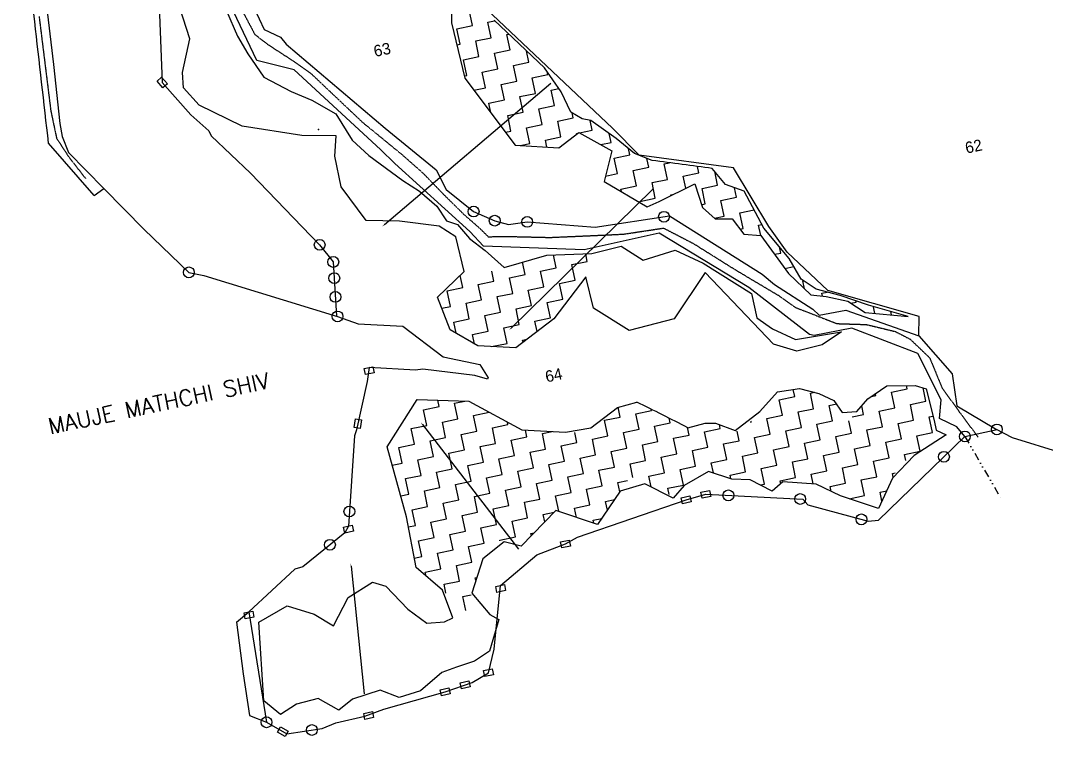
# Model space of a CAD drawing. Header units: metres. Extents: x 353726 to 355880, y 1748954 to 1750743.
# Drawn here: x 354717 to 355385, y 1748954 to 1749420 of the extents above; entities that cross this region are included whole.
import ezdxf
from ezdxf.enums import TextEntityAlignment as Align

# ---------------------------------------------------------------- set-up
doc = ezdxf.new("R2010")
doc.units = ezdxf.units.M
doc.header["$MEASUREMENT"] = 0
doc.linetypes.add('DASHED', pattern=[0.75, 0.5, -0.25])
doc.linetypes.add('DIVIDE', pattern=[1.25, 0.5, -0.25, 0, -0.25, 0, -0.25])
for name, color, linetype in [('OFF', 1, 'Continuous'), ('OTHERS', 1, 'Continuous'), ('POLY_HATCH', 12, 'Continuous'), ('POLY_PARCEL', 6, 'Continuous'), ('POLY_ROAD', 30, 'Continuous'), ('SYM_ARROW', 1, 'Continuous'), ('TEXT_MAPOUT', 7, 'Continuous'), ('TEXT_PARCEL', 7, 'Continuous'), ('V_BOUND_LINE', 7, 'Continuous'), ('V_DIVIDE_LINE', 7, 'DIVIDE')]:
    doc.layers.add(name, color=color, linetype=linetype)
doc.styles.add('kruti dev 050', font='')
doc.styles.get("Standard").update_dxf_attribs({"font": 'simplex.shx'})
doc.styles.get('kruti dev 050').set_extended_font_data('Kruti Dev 050')

msp = doc.modelspace()

# ---------------------------------------------------------------- linework, layer by layer
for points in [[(354809.28, 1749382.78), (354813.11, 1749378.47), (354810.12, 1749375.83), (354806.3, 1749380.14)], [(354941.1, 1749193.1), (354946.74, 1749194.29), (354947.56, 1749190.39), (354941.92, 1749189.2)], [(354934.54, 1749154.78), (354935.4, 1749160.48), (354939.34, 1749159.89), (354938.49, 1749154.19)], [(355147.32, 1749109.06), (355152.96, 1749110.25), (355153.79, 1749106.35), (355148.15, 1749105.16)], [(355160.07, 1749112.7), (355165.71, 1749113.9), (355166.54, 1749109.99), (355160.9, 1749108.8)], [(354927.62, 1749089.96), (354933.26, 1749091.15), (354934.08, 1749087.25), (354928.44, 1749086.06)], [(355068.76, 1749080.39), (355074.4, 1749081.59), (355075.23, 1749077.68), (355069.59, 1749076.49)], [(355026.61, 1749051.34), (355032.25, 1749052.53), (355033.07, 1749048.63), (355027.43, 1749047.44)], [(354862.88, 1749034.15), (354868.52, 1749035.35), (354869.35, 1749031.44), (354863.71, 1749030.25)], [(355018.77, 1748996.59), (355024.41, 1748997.78), (355025.24, 1748993.88), (355019.6, 1748992.69)], [(355003.5, 1748988.71), (355009.14, 1748989.9), (355009.97, 1748986), (355004.33, 1748984.8)], [(354990.52, 1748984.12), (354996.16, 1748985.31), (354996.98, 1748981.41), (354991.34, 1748980.22)], [(354940.75, 1748968.78), (354946.39, 1748969.97), (354947.22, 1748966.07), (354941.58, 1748964.88)], [(354886.58, 1748960.08), (354891.57, 1748957.2), (354889.58, 1748953.74), (354884.59, 1748956.62)]]:
    msp.add_lwpolyline(points, close=True)
for centre in [(355012.24, 1749295.32), (355136.09, 1749291.92), (355025.98, 1749289.37), (355047.1, 1749288.6), (354912.1, 1749273.66), (354920.98, 1749262.5), (354827.01, 1749255.74), (354921.62, 1749251.97), (354922.36, 1749239.77), (354923.72, 1749227.07), (355352.65, 1749153.54), (355331.85, 1749148.96), (355318.2, 1749135.72), (355177.99, 1749110.61), (355224.69, 1749108.27), (354931.43, 1749100.14), (355264.53, 1749095.02), (354918.8, 1749078.47), (354877.55, 1748962.97), (354907.02, 1748957.96)]:
    msp.add_circle(centre, 3.52)
at = {"layer": 'OFF'}
for p, q in [((354765.36, 1749305.85), (354771.78, 1749310.27)), ((355331.85, 1749148.96), (355352.91, 1749153.41)), ((354857.94, 1749028.18), (354866.03, 1749034.82)), ((354866.46, 1748967.31), (354877.55, 1748962.97))]:
    msp.add_line(p, q, dxfattribs=at)
at = {"layer": 'OTHERS', "linetype": 'DASHED', "ltscale": 0.5}
for p, q in [((354729.58, 1749422.27), (354737.19, 1749360.89)), ((354860.9, 1749427.59), (354869.96, 1749410.48)), ((354869.96, 1749410.48), (354878.3, 1749404.09)), ((354878.3, 1749404.09), (354894.52, 1749393.54)), ((354894.52, 1749393.54), (354906.39, 1749385.18)), ((354906.39, 1749385.18), (354939.91, 1749353.44)), ((354737.19, 1749360.89), (354740.97, 1749343)), ((354939.91, 1749353.44), (354965.39, 1749332.61)), ((354740.97, 1749343), (354748.88, 1749330.87)), ((354748.88, 1749330.87), (354759.88, 1749316.73)), ((354965.39, 1749332.61), (354979.24, 1749320.39)), ((354979.24, 1749320.39), (354992.66, 1749306.53)), ((354992.66, 1749306.53), (355005.93, 1749293.42)), ((355005.93, 1749293.42), (355015.94, 1749284.66)), ((355015.94, 1749284.66), (355021.81, 1749278.92)), ((355109.85, 1749280.62), (355135.84, 1749284.55)), ((355135.84, 1749284.55), (355155.48, 1749274.34)), ((355021.81, 1749278.92), (355033.82, 1749279.12)), ((355033.82, 1749279.12), (355061.94, 1749278.46)), ((355061.94, 1749278.46), (355090.99, 1749279.74)), ((355090.99, 1749279.74), (355109.85, 1749280.62)), ((355155.48, 1749274.34), (355182.35, 1749257.5)), ((355182.35, 1749257.5), (355211.25, 1749240.31)), ((355211.25, 1749240.31), (355221.76, 1749232.83)), ((355221.76, 1749232.83), (355248.61, 1749222.4)), ((355248.61, 1749222.4), (355267.78, 1749221.79)), ((355267.78, 1749221.79), (355286.62, 1749217.23)), ((355286.62, 1749217.23), (355296.22, 1749212.27)), ((355296.22, 1749212.27), (355308.88, 1749200.19)), ((355308.88, 1749200.19), (355316.92, 1749180.76)), ((355316.92, 1749180.76), (355327.98, 1749165.24)), ((355327.98, 1749165.24), (355340.46, 1749148.46))]:
    msp.add_line(p, q, dxfattribs=at)
at = {"layer": 'POLY_HATCH'}
for p, q in [((354827.54, 1749407.61), (354814.71, 1749447.96)), ((354997.94, 1749437.52), (354997.79, 1749418.01)), ((354851.56, 1749425.98), (354858.63, 1749409.53)), ((354997.79, 1749418.01), (355006.59, 1749382.12)), ((355058.43, 1749388.73), (355025.57, 1749419.75)), ((354858.63, 1749409.53), (354865.37, 1749398.03)), ((354822.81, 1749385.8), (354827.54, 1749407.61)), ((354865.37, 1749398.03), (354875.83, 1749382.65)), ((355069.28, 1749373.28), (355058.43, 1749388.73)), ((354823.46, 1749375.89), (354822.81, 1749385.8)), ((354875.83, 1749382.65), (354893.57, 1749373.48)), ((355006.59, 1749382.12), (355039.2, 1749338.58)), ((354833.79, 1749364.43), (354823.46, 1749375.89)), ((354893.57, 1749373.48), (354907.01, 1749367.71)), ((355075.59, 1749360.02), (355069.28, 1749373.28)), ((354861.78, 1749350.97), (354833.79, 1749364.43)), ((354907.01, 1749367.71), (354922.54, 1749358.79)), ((354922.54, 1749358.79), (354933.34, 1749341.69)), ((355082.93, 1749355.73), (355075.59, 1749360.02)), ((355088.44, 1749354.56), (355082.93, 1749355.73)), ((354900.44, 1749344.78), (354861.78, 1749350.97)), ((355104.94, 1749342.86), (355088.44, 1749354.56)), ((354922.78, 1749344.48), (354900.44, 1749344.78)), ((354921.95, 1749331.38), (354922.78, 1749344.48)), ((354933.34, 1749341.69), (354944.06, 1749331.75)), ((355067.64, 1749336.67), (355080.75, 1749346.75)), ((355080.75, 1749346.75), (355102.16, 1749334.83)), ((355116.93, 1749333.13), (355104.94, 1749342.86)), ((355039.2, 1749338.58), (355067.64, 1749336.67)), ((355102.16, 1749334.83), (355097.22, 1749314.91)), ((354926.16, 1749311.46), (354921.95, 1749331.38)), ((354944.06, 1749331.75), (354966.15, 1749315.61)), ((355128.42, 1749328.55), (355116.93, 1749333.13)), ((355176.15, 1749312.93), (355167.52, 1749323.37)), ((354966.15, 1749315.61), (354976.98, 1749308.56)), ((355097.22, 1749314.91), (355125.12, 1749298.28)), ((354942.39, 1749289.44), (354926.16, 1749311.46)), ((354976.98, 1749308.56), (354988.38, 1749298.77)), ((355132.92, 1749301.75), (355156.07, 1749313.34)), ((355156.07, 1749313.34), (355161.15, 1749297.97)), ((355188.2, 1749308.47), (355176.15, 1749312.93)), ((355200.96, 1749284.59), (355188.2, 1749308.47)), ((355125.12, 1749298.28), (355132.92, 1749301.75)), ((354988.38, 1749298.77), (354994.69, 1749289.34)), ((355161.15, 1749297.97), (355169.41, 1749290.58)), ((354964.04, 1749288.99), (354942.39, 1749289.44)), ((354989.86, 1749285.83), (354964.04, 1749288.99)), ((354994.69, 1749289.34), (355001.84, 1749286.93)), ((355169.41, 1749290.58), (355180.41, 1749290.47)), ((355180.41, 1749290.47), (355188, 1749280.51)), ((355000.68, 1749278.79), (354989.86, 1749285.83)), ((355001.84, 1749286.93), (355009.52, 1749277.78)), ((355217.52, 1749264.82), (355200.96, 1749284.59)), ((355006.16, 1749256.26), (355000.68, 1749278.79)), ((355009.52, 1749277.78), (355019.8, 1749269.91)), ((355188, 1749280.51), (355199.12, 1749279.81)), ((355199.12, 1749279.81), (355217.16, 1749255)), ((355019.8, 1749269.91), (355032.19, 1749258.89)), ((355059.95, 1749266.91), (355089.17, 1749268.05)), ((355089.17, 1749268.05), (355108.28, 1749272.81)), ((355108.28, 1749272.81), (355122.44, 1749263.6)), ((355122.44, 1749263.6), (355143.32, 1749270.16)), ((355143.32, 1749270.16), (355161.61, 1749261.82)), ((355032.19, 1749258.89), (355059.95, 1749266.91)), ((355161.61, 1749261.82), (355193.11, 1749241.92)), ((355225.27, 1749251.24), (355217.52, 1749264.82)), ((354988.83, 1749239.68), (355006.16, 1749256.26)), ((355162.92, 1749255.64), (355142.69, 1749225.53)), ((355207.25, 1749209.03), (355162.92, 1749255.64)), ((355217.16, 1749255), (355231.69, 1749241.03)), ((355085.19, 1749252.86), (355064.39, 1749225.5)), ((355090.23, 1749232.39), (355085.19, 1749252.86)), ((355235.16, 1749244.8), (355225.27, 1749251.24)), ((355193.11, 1749241.92), (355196.45, 1749226.12)), ((355250.64, 1749240.77), (355235.16, 1749244.8)), ((354996.91, 1749218.42), (354988.83, 1749239.68)), ((355231.69, 1749241.03), (355241.64, 1749240.08)), ((355241.64, 1749240.08), (355255.71, 1749236.97)), ((355269.07, 1749234.31), (355250.64, 1749240.77)), ((355255.71, 1749236.97), (355267.02, 1749229.61)), ((355113.41, 1749217.91), (355090.23, 1749232.39)), ((355267.02, 1749229.61), (355295, 1749227)), ((355295, 1749227), (355269.07, 1749234.31)), ((355064.39, 1749225.5), (355039.63, 1749206.64)), ((355142.69, 1749225.53), (355113.41, 1749217.91)), ((355196.45, 1749226.12), (355206.59, 1749218.94)), ((355014.94, 1749207.88), (354996.91, 1749218.42)), ((355206.59, 1749218.94), (355221.69, 1749212.08)), ((355221.69, 1749212.08), (355251.56, 1749216.95)), ((355251.56, 1749216.95), (355238.96, 1749208.55)), ((355039.63, 1749206.64), (355014.94, 1749207.88)), ((355222.6, 1749204.37), (355207.25, 1749209.03)), ((355238.96, 1749208.55), (355222.6, 1749204.37)), ((355268.76, 1749173.35), (355281.07, 1749181.89)), ((355281.07, 1749181.89), (355299.59, 1749182.09)), ((355299.59, 1749182.09), (355306.74, 1749179.89)), ((355198.45, 1749165.18), (355209.86, 1749177.97)), ((355209.86, 1749177.97), (355224.22, 1749180.27)), ((355224.22, 1749180.27), (355236.8, 1749176.99)), ((355236.8, 1749176.99), (355246.68, 1749172.4)), ((355306.74, 1749179.89), (355311.8, 1749159.45)), ((354956.02, 1749142.16), (354975.5, 1749172.98)), ((354975.5, 1749172.98), (355009.14, 1749171.93)), ((355009.14, 1749171.93), (355043.54, 1749153.23)), ((355088.55, 1749154.58), (355105.8, 1749167.86)), ((355105.8, 1749167.86), (355118.44, 1749171.27)), ((355246.68, 1749172.4), (355252.04, 1749164.63)), ((355261.58, 1749165.16), (355268.76, 1749173.35)), ((355182.48, 1749152.9), (355198.45, 1749165.18)), ((355252.04, 1749164.63), (355261.58, 1749165.16)), ((355072.05, 1749151.83), (355088.55, 1749154.58)), ((355151.68, 1749154.56), (355162.9, 1749157.67)), ((355162.9, 1749157.67), (355169.6, 1749157.6)), ((355169.6, 1749157.6), (355182.48, 1749152.9)), ((355311.8, 1749159.45), (355313.15, 1749153.05)), ((355043.54, 1749153.23), (355072.05, 1749151.83)), ((355319.73, 1749150), (355298.79, 1749136.67)), ((355313.15, 1749153.05), (355319.73, 1749150)), ((354968.61, 1749096.6), (354956.02, 1749142.16)), ((355298.79, 1749136.67), (355284.83, 1749121.85)), ((355165.09, 1749126.23), (355149.23, 1749116.95)), ((355180.25, 1749121.27), (355165.09, 1749126.23)), ((355192.22, 1749120.84), (355180.25, 1749121.27)), ((355284.83, 1749121.85), (355275.64, 1749102.11)), ((355123.71, 1749118.23), (355107.65, 1749113.36)), ((355142.05, 1749108.75), (355123.71, 1749118.23)), ((355149.23, 1749116.95), (355142.05, 1749108.75)), ((355206.41, 1749113.45), (355192.22, 1749120.84)), ((355213.33, 1749119.36), (355206.41, 1749113.45)), ((355235.14, 1749118.03), (355213.33, 1749119.36)), ((355250.9, 1749110.23), (355235.14, 1749118.03)), ((355107.65, 1749113.36), (355092.92, 1749091.7)), ((355275.64, 1749102.11), (355250.9, 1749110.23)), ((354974.8, 1749063.78), (354968.61, 1749096.6)), ((355065.75, 1749100.8), (355043.2, 1749077.49)), ((355092.92, 1749091.7), (355065.75, 1749100.8)), ((355032.19, 1749080.36), (355018.2, 1749069.24)), ((355043.2, 1749077.49), (355032.19, 1749080.36)), ((355018.2, 1749069.24), (355011.03, 1749046.96)), ((354992.06, 1749048.88), (354974.8, 1749063.78)), ((354930.69, 1749044.08), (354946.4, 1749054.08)), ((354946.4, 1749054.08), (354955.12, 1749051.47)), ((354955.12, 1749051.47), (354969.38, 1749036.68)), ((354998.8, 1749031.02), (354992.06, 1749048.88)), ((354921.19, 1749025.75), (354930.69, 1749044.08)), ((355011.03, 1749046.96), (355022.86, 1749033.13)), ((354872.43, 1749028.07), (354890.99, 1749038.66)), ((354890.99, 1749038.66), (354908.43, 1749033.44)), ((354969.38, 1749036.68), (354981.74, 1749027.42)), ((354875.82, 1748976.85), (354872.43, 1749028.07)), ((354908.43, 1749033.44), (354921.19, 1749025.75)), ((354981.74, 1749027.42), (354993.41, 1749028.4)), ((354993.41, 1749028.4), (354998.8, 1749031.02)), ((355028.74, 1749029.92), (355022.68, 1749009.36)), ((355022.86, 1749033.13), (355028.74, 1749029.92)), ((355022.68, 1749009.36), (355012.92, 1749002.85)), ((355012.92, 1749002.85), (355001.13, 1748998.87)), ((354991.48, 1748995.35), (354977.64, 1748983.52)), ((355001.13, 1748998.87), (354991.48, 1748995.35)), ((354951.56, 1748983.95), (354933.52, 1748977.92)), ((354963.72, 1748979.1), (354951.56, 1748983.95)), ((354977.64, 1748983.52), (354963.72, 1748979.1)), ((354886.6, 1748968), (354875.82, 1748976.85)), ((354897.08, 1748974.67), (354886.6, 1748968)), ((354911.15, 1748978.38), (354897.08, 1748974.67)), ((354924.62, 1748970.84), (354911.15, 1748978.38)), ((354933.52, 1748977.92), (354924.62, 1748970.84))]:
    msp.add_line(p, q, dxfattribs=at)
at = {"layer": 'POLY_HATCH', "linetype": 'Continuous'}
for p, q in [((355011.46, 1749416.43), (355009.32, 1749426.56)), ((355001.33, 1749414.29), (355011.46, 1749416.43)), ((355021.59, 1749418.57), (355025.87, 1749419.47)), ((355023.73, 1749408.44), (355021.59, 1749418.57)), ((355003.47, 1749404.16), (355001.33, 1749414.29)), ((355013.6, 1749406.3), (355023.73, 1749408.44)), ((355033.86, 1749410.58), (355035.03, 1749410.82)), ((355036, 1749400.45), (355033.86, 1749410.58)), ((355001.3, 1749403.7), (355003.47, 1749404.16)), ((355015.74, 1749396.17), (355013.6, 1749406.3)), ((355005.61, 1749394.03), (355015.74, 1749396.17)), ((355025.87, 1749398.31), (355036, 1749400.45)), ((355028.01, 1749388.18), (355025.87, 1749398.31)), ((355048.26, 1749392.46), (355046.72, 1749399.79)), ((355007.75, 1749383.9), (355005.61, 1749394.03)), ((355017.88, 1749386.04), (355028.01, 1749388.18)), ((355038.14, 1749390.32), (355048.26, 1749392.46)), ((355040.27, 1749380.19), (355038.14, 1749390.32)), ((355006.23, 1749383.58), (355007.75, 1749383.9)), ((355020.01, 1749375.91), (355017.88, 1749386.04)), ((355050.4, 1749382.33), (355060.53, 1749384.47)), ((355052.54, 1749372.2), (355050.4, 1749382.33)), ((355060.53, 1749384.47), (355060.15, 1749386.28)), ((355012.44, 1749374.31), (355020.01, 1749375.91)), ((355030.14, 1749378.05), (355040.27, 1749380.19)), ((355032.28, 1749367.92), (355030.14, 1749378.05)), ((355062.67, 1749374.34), (355067.79, 1749375.42)), ((355042.41, 1749370.06), (355052.54, 1749372.2)), ((355044.55, 1749359.93), (355042.41, 1749370.06)), ((355064.81, 1749364.21), (355062.67, 1749374.34)), ((355022.15, 1749365.78), (355032.28, 1749367.92)), ((355023.46, 1749359.59), (355022.15, 1749365.78)), ((355054.68, 1749362.07), (355064.81, 1749364.21)), ((355056.82, 1749351.94), (355054.68, 1749362.07)), ((355034.42, 1749357.79), (355044.55, 1749359.93)), ((355036.56, 1749347.66), (355034.42, 1749357.79)), ((355066.95, 1749354.08), (355077.08, 1749356.22)), ((355077.08, 1749356.22), (355076.38, 1749359.56)), ((355089.35, 1749348.23), (355088, 1749354.65)), ((355046.69, 1749349.8), (355056.82, 1749351.94)), ((355048.83, 1749339.67), (355046.69, 1749349.8)), ((355069.09, 1749343.95), (355066.95, 1749354.08)), ((355081.19, 1749346.5), (355089.35, 1749348.23)), ((355032.97, 1749346.9), (355036.56, 1749347.66)), ((355058.96, 1749341.81), (355069.09, 1749343.95)), ((355059.94, 1749337.19), (355058.96, 1749341.81)), ((355079.22, 1749346.09), (355080.13, 1749346.28)), ((355079.32, 1749345.65), (355079.22, 1749346.09)), ((355101.62, 1749340.24), (355100.39, 1749346.08)), ((355042.61, 1749338.35), (355048.83, 1749339.67)), ((355094.98, 1749338.83), (355101.62, 1749340.24)), ((355113.89, 1749332.24), (355113.04, 1749336.29)), ((355103.76, 1749330.11), (355113.89, 1749332.24)), ((355105.9, 1749319.98), (355103.76, 1749330.11)), ((355126.16, 1749324.25), (355124.96, 1749329.93)), ((355116.03, 1749322.11), (355126.16, 1749324.25)), ((355118.17, 1749311.99), (355116.03, 1749322.11)), ((355136.29, 1749326.39), (355139.64, 1749327.1)), ((355138.43, 1749316.26), (355136.29, 1749326.39)), ((355158.69, 1749320.54), (355157.81, 1749324.69)), ((355170.96, 1749312.55), (355169.07, 1749321.49)), ((355098.07, 1749318.32), (355105.9, 1749319.98)), ((355128.3, 1749314.12), (355138.43, 1749316.26)), ((355148.56, 1749318.4), (355158.69, 1749320.54)), ((355150.25, 1749310.42), (355148.56, 1749318.4)), ((355108.04, 1749309.85), (355118.17, 1749311.99)), ((355108.38, 1749308.26), (355108.04, 1749309.85)), ((355130.44, 1749303.99), (355128.3, 1749314.12)), ((355160.83, 1749310.41), (355170.96, 1749312.55)), ((355162.97, 1749300.28), (355160.83, 1749310.41)), ((355183.23, 1749304.56), (355181.91, 1749310.8)), ((355120.31, 1749301.86), (355130.44, 1749303.99)), ((355120.48, 1749301.04), (355120.31, 1749301.86)), ((355140.57, 1749306.13), (355142.48, 1749306.54)), ((355140.68, 1749305.63), (355140.57, 1749306.13)), ((355173.1, 1749302.42), (355183.23, 1749304.56)), ((355175.24, 1749292.29), (355173.1, 1749302.42)), ((355160.55, 1749299.77), (355162.97, 1749300.28)), ((355185.37, 1749294.43), (355194.65, 1749296.39)), ((355168.98, 1749290.97), (355175.24, 1749292.29)), ((355187.51, 1749284.3), (355185.37, 1749294.43)), ((355185.44, 1749283.87), (355187.51, 1749284.3)), ((355197.64, 1749286.44), (355199.73, 1749286.89)), ((355199.04, 1749279.82), (355197.64, 1749286.44)), ((355086.21, 1749262.91), (355085.16, 1749267.9)), ((355208.08, 1749267.49), (355212.05, 1749268.32)), ((355212.05, 1749268.32), (355211.19, 1749272.38)), ((355045.69, 1749254.35), (355044.01, 1749262.3)), ((355065.95, 1749258.63), (355064.17, 1749267.07)), ((355076.08, 1749260.77), (355086.21, 1749262.91)), ((355025.43, 1749250.07), (355024.06, 1749256.54)), ((355055.82, 1749256.49), (355065.95, 1749258.63)), ((355057.96, 1749246.36), (355055.82, 1749256.49)), ((355078.22, 1749250.64), (355076.08, 1749260.77)), ((355214.75, 1749258.31), (355220.54, 1749259.53)), ((355005.17, 1749245.79), (355003.5, 1749253.71)), ((355015.3, 1749247.93), (355025.43, 1749250.07)), ((355017.44, 1749237.8), (355015.3, 1749247.93)), ((355035.56, 1749252.21), (355045.69, 1749254.35)), ((355037.7, 1749242.08), (355035.56, 1749252.21)), ((355068.09, 1749248.5), (355078.22, 1749250.64)), ((355070.23, 1749238.37), (355068.09, 1749248.5)), ((355226.46, 1749250.2), (355226.76, 1749250.27)), ((355227.56, 1749245), (355226.46, 1749250.2)), ((354995.04, 1749243.65), (355005.17, 1749245.79)), ((354997.18, 1749233.52), (354995.04, 1749243.65)), ((355027.57, 1749239.94), (355037.7, 1749242.08)), ((355047.83, 1749244.22), (355057.96, 1749246.36)), ((355049.97, 1749234.09), (355047.83, 1749244.22)), ((355238.73, 1749242.21), (355242.24, 1749242.96)), ((355239.13, 1749240.32), (355238.73, 1749242.21)), ((355007.31, 1749235.66), (355017.44, 1749237.8)), ((355009.45, 1749225.53), (355007.31, 1749235.66)), ((355029.71, 1749229.81), (355027.57, 1749239.94)), ((355060.1, 1749236.23), (355070.23, 1749238.37)), ((355062.24, 1749226.1), (355060.1, 1749236.23)), ((355257.74, 1749235.65), (355261.13, 1749236.36)), ((355261.13, 1749236.36), (355260.96, 1749237.15)), ((354991.62, 1749232.34), (354997.18, 1749233.52)), ((355019.58, 1749227.67), (355029.71, 1749229.81)), ((355039.84, 1749231.95), (355049.97, 1749234.09)), ((355041.98, 1749221.82), (355039.84, 1749231.95)), ((355273.26, 1749229.03), (355272.34, 1749233.39)), ((355284.05, 1749228.02), (355283.59, 1749230.21)), ((354999.32, 1749223.39), (355009.45, 1749225.53)), ((355000.86, 1749216.12), (354999.32, 1749223.39)), ((355021.72, 1749217.54), (355019.58, 1749227.67)), ((355031.85, 1749219.68), (355041.98, 1749221.82)), ((355052.11, 1749223.96), (355062.24, 1749226.1)), ((355053.53, 1749217.23), (355052.11, 1749223.96)), ((355011.59, 1749215.4), (355021.72, 1749217.54)), ((355012.93, 1749209.06), (355011.59, 1749215.4)), ((355033.99, 1749209.55), (355031.85, 1749219.68)), ((355023.94, 1749207.43), (355033.99, 1749209.55)), ((355044.12, 1749211.69), (355047.09, 1749212.32)), ((355044.42, 1749210.28), (355044.12, 1749211.69)), ((355294.23, 1749179.86), (355293.77, 1749182.03)), ((355211.05, 1749172.87), (355221.18, 1749175.01)), ((355221.18, 1749175.01), (355220.2, 1749179.62)), ((355231.31, 1749177.15), (355233.99, 1749177.72)), ((355233.45, 1749167.02), (355231.31, 1749177.15)), ((355271.1, 1749174.98), (355273.97, 1749175.58)), ((355273.97, 1749175.58), (355273.71, 1749176.79)), ((355284.1, 1749177.72), (355294.23, 1749179.86)), ((355286.23, 1749167.59), (355284.1, 1749177.72)), ((355306.49, 1749171.87), (355304.67, 1749180.53)), ((354979.63, 1749166.32), (354989.76, 1749168.46)), ((354989.76, 1749168.46), (354988.89, 1749172.56)), ((354999.89, 1749170.6), (355006.55, 1749172.01)), ((355002.03, 1749160.47), (354999.89, 1749170.6)), ((355107.61, 1749161.61), (355106.26, 1749167.99)), ((355213.19, 1749162.74), (355211.05, 1749172.87)), ((355243.58, 1749169.16), (355248.23, 1749170.15)), ((355245.72, 1749159.03), (355243.58, 1749169.16)), ((355265.98, 1749163.31), (355264.81, 1749168.84)), ((355296.36, 1749169.73), (355306.49, 1749171.87)), ((355298.5, 1749159.6), (355296.36, 1749169.73)), ((354981.77, 1749156.19), (354979.63, 1749166.32)), ((355012.16, 1749162.61), (355022.29, 1749164.75)), ((355014.3, 1749152.48), (355012.16, 1749162.61)), ((355022.29, 1749164.75), (355022.28, 1749164.78)), ((355097.48, 1749159.47), (355107.61, 1749161.61)), ((355117.74, 1749163.75), (355127.87, 1749165.89)), ((355119.88, 1749153.62), (355117.74, 1749163.75)), ((355127.87, 1749165.89), (355127.69, 1749166.72)), ((355203.06, 1749160.6), (355213.19, 1749162.74)), ((355223.32, 1749164.88), (355233.45, 1749167.02)), ((355225.46, 1749154.75), (355223.32, 1749164.88)), ((355258.59, 1749161.75), (355265.98, 1749163.31)), ((355276.11, 1749165.45), (355286.23, 1749167.59)), ((355278.24, 1749155.32), (355276.11, 1749165.45)), ((355308.63, 1749161.74), (355311.1, 1749162.26)), ((355310.77, 1749151.61), (355308.63, 1749161.74)), ((354971.64, 1749154.05), (354981.77, 1749156.19)), ((354991.9, 1749158.33), (355002.03, 1749160.47)), ((354994.04, 1749148.2), (354991.9, 1749158.33)), ((355024.43, 1749154.62), (355034.56, 1749156.76)), ((355026.57, 1749144.49), (355024.43, 1749154.62)), ((355034.56, 1749156.76), (355034.24, 1749158.28)), ((355099.62, 1749149.34), (355097.48, 1749159.47)), ((355130.01, 1749155.76), (355140.14, 1749157.9)), ((355132.15, 1749145.63), (355130.01, 1749155.76)), ((355140.14, 1749157.9), (355139.53, 1749160.79)), ((355152.41, 1749149.91), (355151.39, 1749154.7)), ((355172.67, 1749154.19), (355172.14, 1749156.67)), ((355192.36, 1749158.35), (355192.93, 1749158.47)), ((355192.93, 1749158.47), (355192.84, 1749158.88)), ((355205.2, 1749150.48), (355203.06, 1749160.6)), ((355215.33, 1749152.61), (355225.46, 1749154.75)), ((355235.59, 1749156.89), (355245.72, 1749159.03)), ((355237.73, 1749146.76), (355235.59, 1749156.89)), ((355257.98, 1749151.04), (355256.28, 1749159.11)), ((355268.11, 1749153.18), (355278.24, 1749155.32)), ((355288.37, 1749157.46), (355298.5, 1749159.6)), ((355290.51, 1749147.33), (355288.37, 1749157.46)), ((354973.78, 1749143.92), (354971.64, 1749154.05)), ((354983.91, 1749146.06), (354994.04, 1749148.2)), ((355004.17, 1749150.34), (355014.3, 1749152.48)), ((355006.31, 1749140.21), (355004.17, 1749150.34)), ((355036.7, 1749146.63), (355046.83, 1749148.77)), ((355046.83, 1749148.77), (355045.91, 1749153.11)), ((355056.96, 1749150.91), (355063.34, 1749152.26)), ((355059.1, 1749140.78), (355056.96, 1749150.91)), ((355079.36, 1749145.06), (355077.99, 1749151.54)), ((355089.49, 1749147.2), (355099.62, 1749149.34)), ((355109.75, 1749151.48), (355119.88, 1749153.62)), ((355111.89, 1749141.35), (355109.75, 1749151.48)), ((355142.28, 1749147.77), (355152.41, 1749149.91)), ((355144.42, 1749137.64), (355142.28, 1749147.77)), ((355162.54, 1749152.05), (355172.67, 1749154.19)), ((355164.68, 1749141.92), (355162.54, 1749152.05)), ((355184.94, 1749146.2), (355183.61, 1749152.49)), ((355195.07, 1749148.34), (355205.2, 1749150.48)), ((355197.21, 1749138.21), (355195.07, 1749148.34)), ((355217.47, 1749142.48), (355215.33, 1749152.61)), ((355247.86, 1749148.9), (355257.98, 1749151.04)), ((355249.99, 1749138.77), (355247.86, 1749148.9)), ((355270.25, 1749143.05), (355268.11, 1749153.18)), ((355300.64, 1749149.47), (355310.77, 1749151.61)), ((355302.78, 1749139.34), (355300.64, 1749149.47)), ((354963.65, 1749141.78), (354973.78, 1749143.92)), ((354965.79, 1749131.65), (354963.65, 1749141.78)), ((354986.05, 1749135.93), (354983.91, 1749146.06)), ((355016.44, 1749142.35), (355026.57, 1749144.49)), ((355018.58, 1749132.22), (355016.44, 1749142.35)), ((355038.84, 1749136.5), (355036.7, 1749146.63)), ((355069.23, 1749142.92), (355079.36, 1749145.06)), ((355071.37, 1749132.79), (355069.23, 1749142.92)), ((355091.63, 1749137.07), (355089.49, 1749147.2)), ((355101.76, 1749139.21), (355111.89, 1749141.35)), ((355122.02, 1749143.49), (355132.15, 1749145.63)), ((355124.16, 1749133.36), (355122.02, 1749143.49)), ((355154.55, 1749139.78), (355164.68, 1749141.92)), ((355174.81, 1749144.06), (355184.94, 1749146.2)), ((355176.95, 1749133.93), (355174.81, 1749144.06)), ((355207.34, 1749140.35), (355217.47, 1749142.48)), ((355227.6, 1749144.62), (355237.73, 1749146.76)), ((355229.73, 1749134.49), (355227.6, 1749144.62)), ((355260.12, 1749140.91), (355270.25, 1749143.05)), ((355280.38, 1749145.19), (355290.51, 1749147.33)), ((355282.52, 1749135.06), (355280.38, 1749145.19)), ((354975.92, 1749133.79), (354986.05, 1749135.93)), ((354996.18, 1749138.07), (355006.31, 1749140.21)), ((354998.32, 1749127.94), (354996.18, 1749138.07)), ((355028.71, 1749134.36), (355038.84, 1749136.5)), ((355048.97, 1749138.64), (355059.1, 1749140.78)), ((355051.11, 1749128.51), (355048.97, 1749138.64)), ((355081.5, 1749134.93), (355091.63, 1749137.07)), ((355083.64, 1749124.8), (355081.5, 1749134.93)), ((355103.9, 1749129.08), (355101.76, 1749139.21)), ((355134.29, 1749135.5), (355144.42, 1749137.64)), ((355136.43, 1749125.37), (355134.29, 1749135.5)), ((355156.69, 1749129.65), (355154.55, 1749139.78)), ((355187.08, 1749136.07), (355197.21, 1749138.21)), ((355189.22, 1749125.94), (355187.08, 1749136.07)), ((355209.48, 1749130.22), (355207.34, 1749140.35)), ((355219.61, 1749132.35), (355229.73, 1749134.49)), ((355239.86, 1749136.63), (355249.99, 1749138.77)), ((355242, 1749126.5), (355239.86, 1749136.63)), ((355262.26, 1749130.78), (355260.12, 1749140.91)), ((355272.39, 1749132.92), (355282.52, 1749135.06)), ((355292.65, 1749137.2), (355302.78, 1749139.34)), ((355293.48, 1749133.29), (355292.65, 1749137.2)), ((354959.3, 1749130.28), (354965.79, 1749131.65)), ((354978.06, 1749123.66), (354975.92, 1749133.79)), ((354988.19, 1749125.8), (354998.32, 1749127.94)), ((355008.45, 1749130.08), (355018.58, 1749132.22)), ((355010.59, 1749119.95), (355008.45, 1749130.08)), ((355030.85, 1749124.23), (355028.71, 1749134.36)), ((355040.98, 1749126.37), (355051.11, 1749128.51)), ((355061.24, 1749130.65), (355071.37, 1749132.79)), ((355063.38, 1749120.52), (355061.24, 1749130.65)), ((355093.77, 1749126.94), (355103.9, 1749129.08)), ((355114.03, 1749131.22), (355124.16, 1749133.36)), ((355115.92, 1749122.26), (355114.03, 1749131.22)), ((355146.56, 1749127.51), (355156.69, 1749129.65)), ((355166.82, 1749131.79), (355176.95, 1749133.93)), ((355168.2, 1749125.21), (355166.82, 1749131.79)), ((355199.35, 1749128.08), (355209.48, 1749130.22)), ((355201.48, 1749117.95), (355199.35, 1749128.08)), ((355221.74, 1749122.23), (355219.61, 1749132.35)), ((355252.13, 1749128.64), (355262.26, 1749130.78)), ((355254.27, 1749118.51), (355252.13, 1749128.64)), ((355274.53, 1749122.79), (355272.39, 1749132.92)), ((354967.93, 1749121.52), (354978.06, 1749123.66)), ((354970.07, 1749111.39), (354967.93, 1749121.52)), ((354990.33, 1749115.67), (354988.19, 1749125.8)), ((355020.72, 1749122.09), (355030.85, 1749124.23)), ((355022.86, 1749111.96), (355020.72, 1749122.09)), ((355043.12, 1749116.24), (355040.98, 1749126.37)), ((355073.51, 1749122.66), (355083.64, 1749124.8)), ((355075.65, 1749112.53), (355073.51, 1749122.66)), ((355095.91, 1749116.81), (355093.77, 1749126.94)), ((355126.3, 1749123.23), (355136.43, 1749125.37)), ((355127.8, 1749116.12), (355126.3, 1749123.23)), ((355148.7, 1749117.38), (355146.56, 1749127.51)), ((355179.09, 1749123.8), (355189.22, 1749125.94)), ((355179.57, 1749121.49), (355179.09, 1749123.8)), ((355211.61, 1749120.09), (355221.74, 1749122.23)), ((355231.87, 1749124.36), (355242, 1749126.5)), ((355233.19, 1749118.15), (355231.87, 1749124.36)), ((355264.4, 1749120.65), (355274.53, 1749122.79)), ((355284.66, 1749124.93), (355286.44, 1749125.31)), ((355285.16, 1749122.56), (355284.66, 1749124.93)), ((354980.2, 1749113.53), (354990.33, 1749115.67)), ((355000.46, 1749117.81), (355010.59, 1749119.95)), ((355002.6, 1749107.68), (355000.46, 1749117.81)), ((355032.99, 1749114.1), (355043.12, 1749116.24)), ((355053.25, 1749118.38), (355063.38, 1749120.52)), ((355055.39, 1749108.25), (355053.25, 1749118.38)), ((355085.78, 1749114.67), (355095.91, 1749116.81)), ((355087.92, 1749104.54), (355085.78, 1749114.67)), ((355106.04, 1749118.95), (355112.37, 1749120.29)), ((355107.32, 1749112.87), (355106.04, 1749118.95)), ((355138.57, 1749115.24), (355148.7, 1749117.38)), ((355139.42, 1749111.21), (355138.57, 1749115.24)), ((355198.84, 1749117.39), (355201.48, 1749117.95)), ((355212.01, 1749118.23), (355211.61, 1749120.09)), ((355244.14, 1749116.37), (355254.27, 1749118.51)), ((355244.8, 1749113.25), (355244.14, 1749116.37)), ((355266.54, 1749110.52), (355264.4, 1749120.65)), ((354964.83, 1749110.28), (354970.07, 1749111.39)), ((354982.34, 1749103.4), (354980.2, 1749113.53)), ((355012.73, 1749109.82), (355022.86, 1749111.96)), ((355014.87, 1749099.69), (355012.73, 1749109.82)), ((355035.13, 1749103.97), (355032.99, 1749114.1)), ((355045.26, 1749106.11), (355055.39, 1749108.25)), ((355065.52, 1749110.39), (355075.65, 1749112.53)), ((355067.66, 1749100.26), (355065.52, 1749110.39)), ((355098.05, 1749106.68), (355103.96, 1749107.93)), ((355256.48, 1749108.4), (355266.54, 1749110.52)), ((355276.67, 1749112.66), (355280.98, 1749113.57)), ((355277.88, 1749106.93), (355276.67, 1749112.66)), ((354972.21, 1749101.26), (354982.34, 1749103.4)), ((354974.35, 1749091.13), (354972.21, 1749101.26)), ((354992.47, 1749105.54), (355002.6, 1749107.68)), ((354994.61, 1749095.41), (354992.47, 1749105.54)), ((355025, 1749101.83), (355035.13, 1749103.97)), ((355027.14, 1749091.7), (355025, 1749101.83)), ((355047.4, 1749095.98), (355045.26, 1749106.11)), ((355077.79, 1749102.4), (355087.92, 1749104.54)), ((355079.07, 1749096.34), (355077.79, 1749102.4)), ((355099.25, 1749101), (355098.05, 1749106.68)), ((354984.48, 1749093.27), (354994.61, 1749095.41)), ((355004.74, 1749097.55), (355014.87, 1749099.69)), ((355006.88, 1749087.42), (355004.74, 1749097.55)), ((355037.27, 1749093.84), (355047.4, 1749095.98)), ((355057.53, 1749098.12), (355064.6, 1749099.62)), ((355058.54, 1749093.34), (355057.53, 1749098.12)), ((355067.47, 1749100.22), (355067.66, 1749100.26)), ((355090.06, 1749094.41), (355095.55, 1749095.57)), ((355090.45, 1749092.53), (355090.06, 1749094.41)), ((354969.82, 1749090.18), (354974.35, 1749091.13)), ((354986.62, 1749083.14), (354984.48, 1749093.27)), ((355017.01, 1749089.56), (355027.14, 1749091.7)), ((355019.15, 1749079.43), (355017.01, 1749089.56)), ((355039.41, 1749083.71), (355037.27, 1749093.84)), ((354976.49, 1749081), (354986.62, 1749083.14)), ((354978.63, 1749070.87), (354976.49, 1749081)), ((354996.75, 1749085.28), (355006.88, 1749087.42)), ((354998.89, 1749075.15), (354996.75, 1749085.28)), ((355029.28, 1749081.57), (355039.41, 1749083.71)), ((355029.38, 1749081.09), (355029.28, 1749081.57)), ((355049.54, 1749085.85), (355051.74, 1749086.31)), ((355049.85, 1749084.37), (355049.54, 1749085.85)), ((354988.76, 1749073.01), (354998.89, 1749075.15)), ((355009.02, 1749077.29), (355019.15, 1749079.43)), ((355011.16, 1749067.16), (355009.02, 1749077.29)), ((354973.66, 1749069.82), (354978.63, 1749070.87)), ((354990.9, 1749062.88), (354988.76, 1749073.01)), ((354980.77, 1749060.74), (354990.9, 1749062.88)), ((355001.03, 1749065.02), (355011.16, 1749067.16)), ((355003.17, 1749054.89), (355001.03, 1749065.02)), ((354981.31, 1749058.16), (354980.77, 1749060.74)), ((354993.04, 1749052.75), (355003.17, 1749054.89)), ((355013.3, 1749057.03), (355014.34, 1749057.25)), ((355013.68, 1749055.2), (355013.3, 1749057.03)), ((354994.25, 1749046.98), (354993.04, 1749052.75)), ((355005.31, 1749044.76), (355010.69, 1749045.9)), ((355007.2, 1749035.81), (355005.31, 1749044.76))]:
    msp.add_line(p, q, dxfattribs=at)
at = {"layer": 'POLY_HATCH'}
for centre, radius, start, end in [((354623.93, 1745366.63), 3993.91, 82.17748, 82.74319), ((354451.53, 1747804.03), 1521.23, 62.59677, 63.99808)]:
    msp.add_arc(centre, radius, start, end, dxfattribs=at)
at = {"layer": 'POLY_PARCEL'}
for p, q in [((354807.39, 1749435.96), (354809.7, 1749379.31)), ((355102.53, 1749349.53), (355020.73, 1749426.95)), ((354809.7, 1749379.31), (354828.39, 1749358.26)), ((354828.39, 1749358.26), (354840.09, 1749347.77)), ((355119.97, 1749331.93), (355102.53, 1749349.53)), ((354840.09, 1749347.77), (354841.46, 1749344.66)), ((354841.46, 1749344.66), (354867.04, 1749320.34)), ((355181.41, 1749323.78), (355119.97, 1749331.93)), ((355204.32, 1749285.57), (355181.41, 1749323.78)), ((354867.04, 1749320.34), (354912.1, 1749273.66)), ((355216.14, 1749268.95), (355204.32, 1749285.57)), ((354912.1, 1749273.66), (354920.98, 1749262.5)), ((355242.74, 1749243.91), (355216.14, 1749268.95)), ((354920.98, 1749262.5), (354923.11, 1749227.26)), ((355302.03, 1749227.03), (355242.74, 1749243.91)), ((355301.82, 1749214.36), (355302.03, 1749227.03))]:
    msp.add_line(p, q, dxfattribs=at)
at = {"layer": 'POLY_ROAD'}
for p, q in [((354725.86, 1749501.2), (354739.04, 1749391.05)), ((354850.6, 1749468.24), (354875.89, 1749413.73)), ((354871.27, 1749393.66), (354837.88, 1749463.71)), ((354875.89, 1749413.73), (354886.61, 1749408.75)), ((354886.61, 1749408.75), (354890.37, 1749404.31)), ((354890.37, 1749404.31), (354954.73, 1749349.5)), ((354739.04, 1749391.05), (354743.11, 1749352.6)), ((354895.53, 1749387.51), (354871.27, 1749393.66)), ((354951.59, 1749335.77), (354895.53, 1749387.51)), ((354743.11, 1749352.6), (354744.52, 1749344.04)), ((354954.73, 1749349.5), (354987.98, 1749322.39)), ((354744.52, 1749344.04), (354748.72, 1749333.67)), ((354960.92, 1749326.63), (354951.59, 1749335.77)), ((354748.72, 1749333.67), (354771.78, 1749310.27)), ((355009.79, 1749282.22), (354960.92, 1749326.63)), ((354987.98, 1749322.39), (354994.3, 1749309.64)), ((354994.3, 1749309.64), (355012.24, 1749295.32)), ((355012.24, 1749295.32), (355025.98, 1749289.37)), ((355025.98, 1749289.37), (355034.98, 1749286.84)), ((355034.98, 1749286.84), (355047.1, 1749288.6)), ((355047.1, 1749288.6), (355091.36, 1749285.07)), ((355091.36, 1749285.07), (355139.76, 1749292.48)), ((355139.76, 1749292.48), (355200, 1749254.67)), ((355018.62, 1749272.82), (355009.79, 1749282.22)), ((355133.05, 1749281.18), (355084.14, 1749270.45)), ((355191.25, 1749245.99), (355133.05, 1749281.18)), ((355084.14, 1749270.45), (355018.62, 1749272.82)), ((355200, 1749254.67), (355207.88, 1749247.88)), ((355207.88, 1749247.88), (355233.02, 1749231.86)), ((355230.77, 1749215.3), (355191.25, 1749245.99)), ((355233.02, 1749231.86), (355237.08, 1749227.89)), ((355237.08, 1749227.89), (355254.31, 1749231.14)), ((355254.31, 1749231.14), (355301.82, 1749214.36)), ((355233.85, 1749214.57), (355230.77, 1749215.3)), ((355258.23, 1749219.32), (355233.85, 1749214.57)), ((355301.16, 1749203.03), (355258.23, 1749219.32)), ((355301.82, 1749214.36), (355323.63, 1749189.75)), ((355316.4, 1749172.85), (355301.16, 1749203.03)), ((355323.63, 1749189.75), (355326.58, 1749168.89)), ((355315.37, 1749160.56), (355316.4, 1749172.85)), ((355326.58, 1749168.89), (355351.75, 1749154.01)), ((355326.56, 1749155.28), (355315.37, 1749160.56)), ((355331.85, 1749148.96), (355326.56, 1749155.28)), ((355351.75, 1749154.01), (355352.65, 1749153.54)), ((354866.03, 1749034.82), (354877.55, 1748962.97))]:
    msp.add_line(p, q, dxfattribs=at)
at = {"layer": 'SYM_ARROW'}
for points in [[(354954.2, 1749286.82), (355062.46, 1749378.92)], [(355036.72, 1749219.48), (355128.77, 1749309.89)], [(354979.02, 1749156.67), (355041.54, 1749075.58)], [(354932.52, 1749064.58), (354941.03, 1748981.48)]]:
    msp.add_lwpolyline(points, dxfattribs=at)
msp.add_point((354911.34, 1749348.78), dxfattribs=at)
for points in [[(354954.39, 1749286.59), (354952.83, 1749285.65), (354954.01, 1749287.04)], [(355036.93, 1749219.26), (355035.43, 1749218.22), (355036.51, 1749219.69)], [(354978.79, 1749156.49), (354977.92, 1749158.09), (354979.26, 1749156.85)], [(354932.22, 1749064.55), (354932.33, 1749066.37), (354932.81, 1749064.61)]]:
    msp.add_solid(points, dxfattribs=at)
at = {"layer": 'V_BOUND_LINE'}
for p, q in [((354765.36, 1749305.85), (354735.72, 1749339.77)), ((354771.78, 1749310.27), (354797.96, 1749283.7)), ((354797.96, 1749283.7), (354827.01, 1749255.74)), ((354827.01, 1749255.74), (354836.69, 1749253.76)), ((354836.69, 1749253.76), (354923.72, 1749227.07)), ((354923.72, 1749227.07), (354937.23, 1749222.28)), ((354937.23, 1749222.28), (354966.16, 1749220.74)), ((354966.16, 1749220.74), (354992.34, 1749200.7)), ((354992.34, 1749200.7), (355016.37, 1749195.72)), ((355016.37, 1749195.72), (355021.79, 1749187.2)), ((354944.25, 1749193.76), (354942.95, 1749184.64)), ((354974.42, 1749192.09), (354944.25, 1749193.76)), ((354979.13, 1749192.68), (354974.42, 1749192.09)), ((355013.04, 1749188.57), (354979.13, 1749192.68)), ((355021.18, 1749186.27), (355013.04, 1749188.57)), ((354942.95, 1749184.64), (354936.06, 1749153.32)), ((355021.79, 1749187.2), (355021.18, 1749186.27)), ((354934.86, 1749149.44), (354930.77, 1749090.63)), ((354936.06, 1749153.32), (354934.86, 1749149.44)), ((355275.67, 1749094.44), (355331.85, 1749148.96)), ((355351.75, 1749154.01), (355362.69, 1749148.38)), ((355362.69, 1749148.38), (355394.82, 1749138.21)), ((355079.91, 1749083.53), (355150.56, 1749107.71)), ((355150.56, 1749107.71), (355163.31, 1749111.35)), ((355163.31, 1749111.35), (355226.43, 1749108.18)), ((355226.43, 1749108.18), (355229.64, 1749104.43)), ((355229.64, 1749104.43), (355268.95, 1749093.82)), ((355268.95, 1749093.82), (355275.67, 1749094.44)), ((354930.77, 1749090.63), (354928.37, 1749086.3)), ((354928.37, 1749086.3), (354901.23, 1749064.07)), ((355072, 1749079.04), (355079.91, 1749083.53)), ((355053.36, 1749071.88), (355072, 1749079.04)), ((355029.76, 1749052.01), (355053.36, 1749071.88)), ((354895.91, 1749062.55), (354866.03, 1749034.82)), ((354901.23, 1749064.07), (354895.91, 1749062.55)), ((355025.63, 1749010.49), (355029.76, 1749052.01)), ((354857.94, 1749028.18), (354862.34, 1748994.45)), ((355022, 1748995.24), (355025.63, 1749010.49)), ((354862.34, 1748994.45), (354866.46, 1748967.31)), ((355011.25, 1748988.94), (355022, 1748995.24)), ((354993.75, 1748982.77), (355011.25, 1748988.94)), ((354953.82, 1748971.52), (354993.75, 1748982.77)), ((354941.5, 1748966.9), (354953.82, 1748971.52)), ((354877.55, 1748962.97), (354890.74, 1748955.38)), ((354913.74, 1748959.03), (354922.68, 1748962.52)), ((354922.68, 1748962.52), (354941.5, 1748966.9)), ((354890.74, 1748955.38), (354913.74, 1748959.03))]:
    msp.add_line(p, q, dxfattribs=at)
msp.add_arc((329429.63, 1746510.53), 25463.75, 6.37922, 6.738172, dxfattribs=at)
at = {"layer": 'V_DIVIDE_LINE', "ltscale": 10}
msp.add_line((355331.85, 1749148.96), (355355.23, 1749108.83), dxfattribs=at)

# ---------------------------------------------------------------- texts
at = {"layer": 'TEXT_MAPOUT'}
msp.add_text('MAUJE MATHCHI SHIV', height=10.3534, rotation=11.92694, dxfattribs=at).set_placement((354736.8, 1749150.28))
at = {"layer": 'TEXT_PARCEL', "style": 'kruti dev 050'}
for s, p in [('63', (354952.75, 1749400.65)), ('62', (355337.52, 1749337.75)), ('64', (355064.35, 1749188.88))]:
    msp.add_text(s, height=7.454, rotation=11.92694, dxfattribs=at).set_placement(p, align=Align.MIDDLE)

doc.saveas('drawing.dxf')
